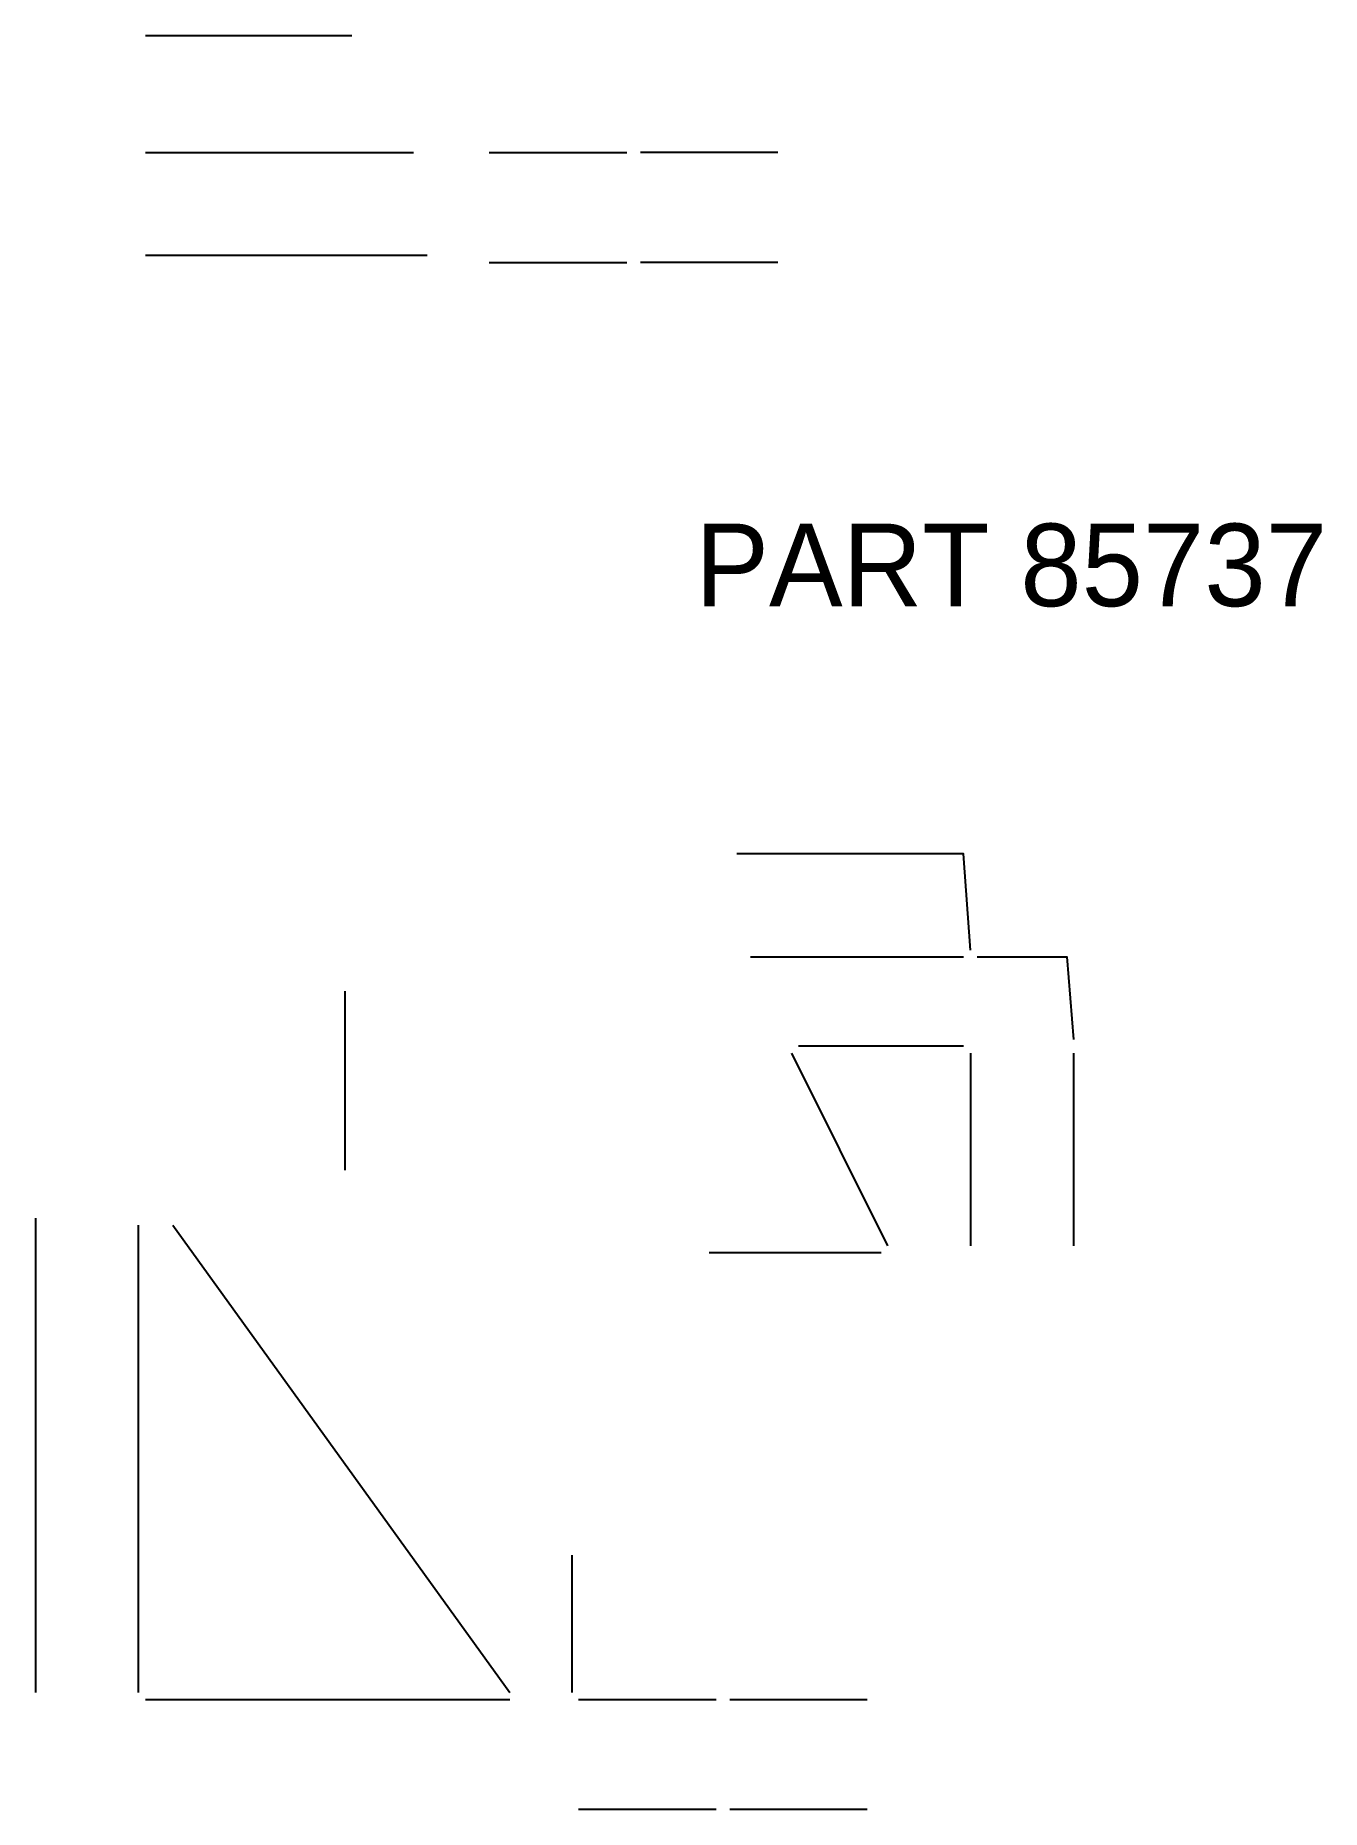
# Model space of a CAD drawing. Header units: millimetres. Extents: x 1035 to 1222, y 49 to 307.
import ezdxf

# ---------------------------------------------------------------- set-up
doc = ezdxf.new("R2010")
doc.units = ezdxf.units.MM
doc.layers.add('ANNOTATIONS', color=3, linetype='Continuous')
doc.layers.add('GEOMETRY', color=7, linetype='Continuous')

msp = doc.modelspace()

# ---------------------------------------------------------------- linework, layer by layer
at = {"layer": 'GEOMETRY'}
for points in [[(1051, 307), (1081, 307)], [(1051, 290), (1090, 290)], [(1101, 290), (1121, 290)], [(1143, 290), (1123, 290)], [(1092, 275), (1051, 275)], [(1101, 274), (1121, 274)], [(1143, 274), (1123, 274)], [(1171, 174), (1170, 188), (1137, 188)], [(1139, 173), (1170, 173)], [(1172, 173), (1185, 173), (1186, 161)], [(1080, 168), (1080, 142)], [(1170, 160), (1146, 160)], [(1159, 131), (1145, 159)], [(1171, 159), (1171, 131)], [(1186, 159), (1186, 131)], [(1035, 135), (1035, 66)], [(1050, 66), (1050, 134)], [(1055, 134), (1104, 66)], [(1133, 130), (1158, 130)], [(1113, 86), (1113, 66)], [(1051, 65), (1104, 65)], [(1114, 65), (1134, 65)], [(1136, 65), (1156, 65)], [(1134, 49), (1114, 49)], [(1156, 49), (1136, 49)]]:
    msp.add_lwpolyline(points, dxfattribs=at)

# ---------------------------------------------------------------- texts
at = {"layer": 'ANNOTATIONS'}
msp.add_text('PART 85737', height=12, dxfattribs=at).set_placement((1131, 224))

doc.saveas('drawing.dxf')
